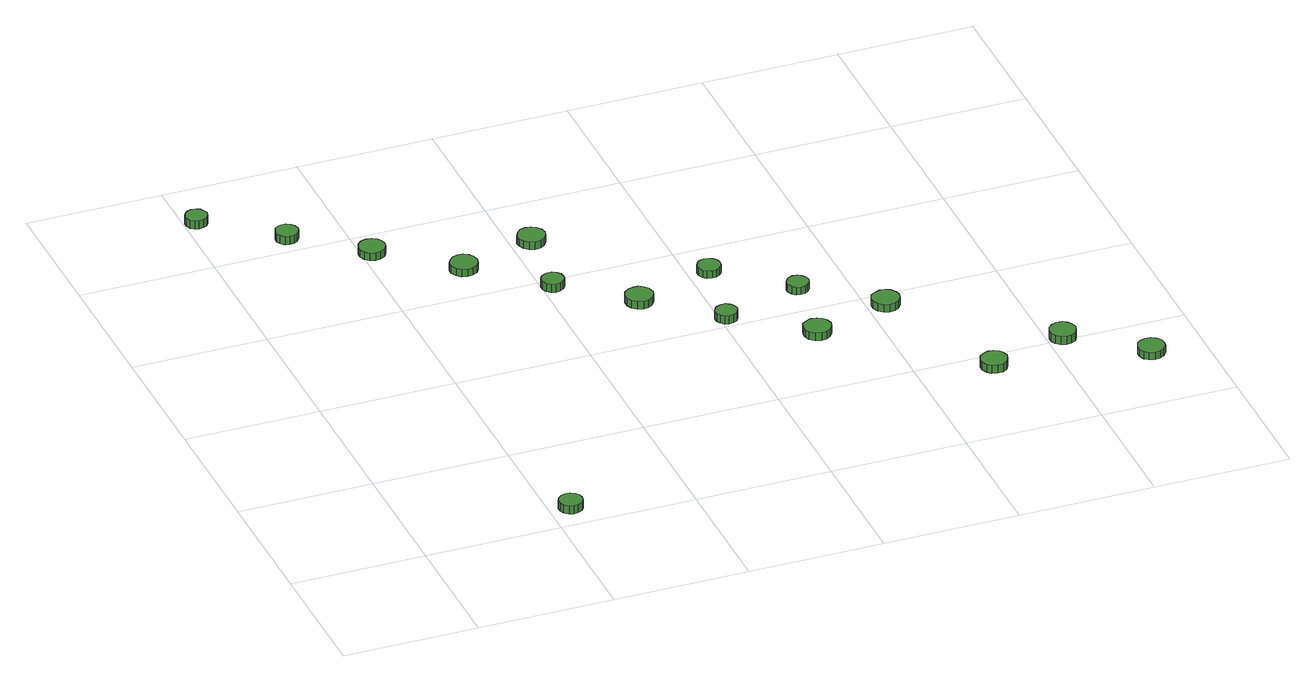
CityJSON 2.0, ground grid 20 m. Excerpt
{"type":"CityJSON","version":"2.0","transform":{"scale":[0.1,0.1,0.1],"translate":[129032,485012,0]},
"CityObjects":{
"tree1":{"type":"SolitaryVegetationObject","attributes":{"function":"something"},"geometry":[{"type":"MultiSurface","lod":"1","boundaries":[[[0,1,2,3,4,5,6,7,8,9,10,11,12,13,14]],[[15,16,17,18,19,20,21,22,23,24,25,26,27,28,29]],[[0,29,28,1]],[[1,28,27,2]],[[2,27,26,3]],[[3,26,25,4]],[[4,25,24,5]],[[5,24,23,6]],[[6,23,22,7]],[[7,22,21,8]],[[8,21,20,9]],[[9,20,19,10]],[[10,19,18,11]],[[11,18,17,12]],[[12,17,16,13]],[[13,16,15,14]],[[14,15,29,0]]]}]},
"tree2":{"type":"SolitaryVegetationObject","attributes":{"function":"something"},"geometry":[{"type":"MultiSurface","lod":"1","boundaries":[[[30,31,32,33,34,35,36,37,38,39,40,41,42,43,44]],[[45,46,47,48,49,50,51,52,53,54,55,56,57,58,59]],[[30,59,58,31]],[[31,58,57,32]],[[32,57,56,33]],[[33,56,55,34]],[[34,55,54,35]],[[35,54,53,36]],[[36,53,52,37]],[[37,52,51,38]],[[38,51,50,39]],[[39,50,49,40]],[[40,49,48,41]],[[41,48,47,42]],[[42,47,46,43]],[[43,46,45,44]],[[44,45,59,30]]]}]},
"tree3":{"type":"SolitaryVegetationObject","attributes":{"function":"something"},"geometry":[{"type":"MultiSurface","lod":"1","boundaries":[[[60,61,62,63,64,65,66,67,68,69,70,71,72,73,74]],[[75,76,77,78,79,80,81,82,83,84,85,86,87,88,89]],[[60,89,88,61]],[[61,88,87,62]],[[62,87,86,63]],[[63,86,85,64]],[[64,85,84,65]],[[65,84,83,66]],[[66,83,82,67]],[[67,82,81,68]],[[68,81,80,69]],[[69,80,79,70]],[[70,79,78,71]],[[71,78,77,72]],[[72,77,76,73]],[[73,76,75,74]],[[74,75,89,60]]]}]},
"tree4":{"type":"SolitaryVegetationObject","attributes":{"function":"something"},"geometry":[{"type":"MultiSurface","lod":"1","boundaries":[[[90,91,92,93,94,95,96,97,98,99,100,101,102,103,104]],[[105,106,107,108,109,110,111,112,113,114,115,116,117,118,119]],[[90,119,118,91]],[[91,118,117,92]],[[92,117,116,93]],[[93,116,115,94]],[[94,115,114,95]],[[95,114,113,96]],[[96,113,112,97]],[[97,112,111,98]],[[98,111,110,99]],[[99,110,109,100]],[[100,109,108,101]],[[101,108,107,102]],[[102,107,106,103]],[[103,106,105,104]],[[104,105,119,90]]]}]},
"tree5":{"type":"SolitaryVegetationObject","attributes":{"function":"something"},"geometry":[{"type":"MultiSurface","lod":"1","boundaries":[[[120,121,122,123,124,125,126,127,128,129,130,131,132,133,134]],[[135,136,137,138,139,140,141,142,143,144,145,146,147,148,149]],[[120,149,148,121]],[[121,148,147,122]],[[122,147,146,123]],[[123,146,145,124]],[[124,145,144,125]],[[125,144,143,126]],[[126,143,142,127]],[[127,142,141,128]],[[128,141,140,129]],[[129,140,139,130]],[[130,139,138,131]],[[131,138,137,132]],[[132,137,136,133]],[[133,136,135,134]],[[134,135,149,120]]]}]},
"tree6":{"type":"SolitaryVegetationObject","attributes":{"function":"something"},"geometry":[{"type":"MultiSurface","lod":"1","boundaries":[[[150,151,152,153,154,155,156,157,158,159,160,161,162,163,164]],[[165,166,167,168,169,170,171,172,173,174,175,176,177,178,179]],[[150,179,178,151]],[[151,178,177,152]],[[152,177,176,153]],[[153,176,175,154]],[[154,175,174,155]],[[155,174,173,156]],[[156,173,172,157]],[[157,172,171,158]],[[158,171,170,159]],[[159,170,169,160]],[[160,169,168,161]],[[161,168,167,162]],[[162,167,166,163]],[[163,166,165,164]],[[164,165,179,150]]]}]},
"tree7":{"type":"SolitaryVegetationObject","attributes":{"function":"something"},"geometry":[{"type":"MultiSurface","lod":"1","boundaries":[[[180,181,182,183,184,185,186,187,188,189,190,191,192,193,194]],[[195,196,197,198,199,200,201,202,203,204,205,206,207,208,209]],[[180,209,208,181]],[[181,208,207,182]],[[182,207,206,183]],[[183,206,205,184]],[[184,205,204,185]],[[185,204,203,186]],[[186,203,202,187]],[[187,202,201,188]],[[188,201,200,189]],[[189,200,199,190]],[[190,199,198,191]],[[191,198,197,192]],[[192,197,196,193]],[[193,196,195,194]],[[194,195,209,180]]]}]},
"tree8":{"type":"SolitaryVegetationObject","attributes":{"function":"something"},"geometry":[{"type":"MultiSurface","lod":"1","boundaries":[[[210,211,212,213,214,215,216,217,218,219,220,221,222,223,224]],[[225,226,227,228,229,230,231,232,233,234,235,236,237,238,239]],[[210,239,238,211]],[[211,238,237,212]],[[212,237,236,213]],[[213,236,235,214]],[[214,235,234,215]],[[215,234,233,216]],[[216,233,232,217]],[[217,232,231,218]],[[218,231,230,219]],[[219,230,229,220]],[[220,229,228,221]],[[221,228,227,222]],[[222,227,226,223]],[[223,226,225,224]],[[224,225,239,210]]]}]},
"tree9":{"type":"SolitaryVegetationObject","attributes":{"function":"something"},"geometry":[{"type":"MultiSurface","lod":"1","boundaries":[[[240,241,242,243,244,245,246,247,248,249,250,251,252,253,254]],[[255,256,257,258,259,260,261,262,263,264,265,266,267,268,269]],[[240,269,268,241]],[[241,268,267,242]],[[242,267,266,243]],[[243,266,265,244]],[[244,265,264,245]],[[245,264,263,246]],[[246,263,262,247]],[[247,262,261,248]],[[248,261,260,249]],[[249,260,259,250]],[[250,259,258,251]],[[251,258,257,252]],[[252,257,256,253]],[[253,256,255,254]],[[254,255,269,240]]]}]},
"tree10":{"type":"SolitaryVegetationObject","attributes":{"function":"something"},"geometry":[{"type":"MultiSurface","lod":"1","boundaries":[[[270,271,272,273,274,275,276,277,278,279,280,281,282,283,284]],[[285,286,287,288,289,290,291,292,293,294,295,296,297,298,299]],[[270,299,298,271]],[[271,298,297,272]],[[272,297,296,273]],[[273,296,295,274]],[[274,295,294,275]],[[275,294,293,276]],[[276,293,292,277]],[[277,292,291,278]],[[278,291,290,279]],[[279,290,289,280]],[[280,289,288,281]],[[281,288,287,282]],[[282,287,286,283]],[[283,286,285,284]],[[284,285,299,270]]]}]},
"tree11":{"type":"SolitaryVegetationObject","attributes":{"function":"something"},"geometry":[{"type":"MultiSurface","lod":"1","boundaries":[[[300,301,302,303,304,305,306,307,308,309,310,311,312,313,314]],[[315,316,317,318,319,320,321,322,323,324,325,326,327,328,329]],[[300,329,328,301]],[[301,328,327,302]],[[302,327,326,303]],[[303,326,325,304]],[[304,325,324,305]],[[305,324,323,306]],[[306,323,322,307]],[[307,322,321,308]],[[308,321,320,309]],[[309,320,319,310]],[[310,319,318,311]],[[311,318,317,312]],[[312,317,316,313]],[[313,316,315,314]],[[314,315,329,300]]]}]},
"tree12":{"type":"SolitaryVegetationObject","attributes":{"function":"something"},"geometry":[{"type":"MultiSurface","lod":"1","boundaries":[[[330,331,332,333,334,335,336,337,338,339,340,341,342,343,344]],[[345,346,347,348,349,350,351,352,353,354,355,356,357,358,359]],[[330,359,358,331]],[[331,358,357,332]],[[332,357,356,333]],[[333,356,355,334]],[[334,355,354,335]],[[335,354,353,336]],[[336,353,352,337]],[[337,352,351,338]],[[338,351,350,339]],[[339,350,349,340]],[[340,349,348,341]],[[341,348,347,342]],[[342,347,346,343]],[[343,346,345,344]],[[344,345,359,330]]]}]},
"tree13":{"type":"SolitaryVegetationObject","attributes":{"function":"something"},"geometry":[{"type":"MultiSurface","lod":"1","boundaries":[[[360,361,362,363,364,365,366,367,368,369,370,371,372,373,374]],[[375,376,377,378,379,380,381,382,383,384,385,386,387,388,389]],[[360,389,388,361]],[[361,388,387,362]],[[362,387,386,363]],[[363,386,385,364]],[[364,385,384,365]],[[365,384,383,366]],[[366,383,382,367]],[[367,382,381,368]],[[368,381,380,369]],[[369,380,379,370]],[[370,379,378,371]],[[371,378,377,372]],[[372,377,376,373]],[[373,376,375,374]],[[374,375,389,360]]]}]},
"tree14":{"type":"SolitaryVegetationObject","attributes":{"function":"something"},"geometry":[{"type":"MultiSurface","lod":"1","boundaries":[[[390,391,392,393,394,395,396,397,398,399,400,401,402,403,404]],[[405,406,407,408,409,410,411,412,413,414,415,416,417,418,419]],[[390,419,418,391]],[[391,418,417,392]],[[392,417,416,393]],[[393,416,415,394]],[[394,415,414,395]],[[395,414,413,396]],[[396,413,412,397]],[[397,412,411,398]],[[398,411,410,399]],[[399,410,409,400]],[[400,409,408,401]],[[401,408,407,402]],[[402,407,406,403]],[[403,406,405,404]],[[404,405,419,390]]]}]},
"tree15":{"type":"SolitaryVegetationObject","attributes":{"function":"something"},"geometry":[{"type":"MultiSurface","lod":"1","boundaries":[[[420,421,422,423,424,425,426,427,428,429,430,431,432,433,434]],[[435,436,437,438,439,440,441,442,443,444,445,446,447,448,449]],[[420,449,448,421]],[[421,448,447,422]],[[422,447,446,423]],[[423,446,445,424]],[[424,445,444,425]],[[425,444,443,426]],[[426,443,442,427]],[[427,442,441,428]],[[428,441,440,429]],[[429,440,439,430]],[[430,439,438,431]],[[431,438,437,432]],[[432,437,436,433]],[[433,436,435,434]],[[434,435,449,420]]]}]},
"tree16":{"type":"SolitaryVegetationObject","attributes":{"function":"something"},"geometry":[{"type":"MultiSurface","lod":"1","boundaries":[[[450,451,452,453,454,455,456,457,458,459,460,461,462,463,464]],[[465,466,467,468,469,470,471,472,473,474,475,476,477,478,479]],[[450,479,478,451]],[[451,478,477,452]],[[452,477,476,453]],[[453,476,475,454]],[[454,475,474,455]],[[455,474,473,456]],[[456,473,472,457]],[[457,472,471,458]],[[458,471,470,459]],[[459,470,469,460]],[[460,469,468,461]],[[461,468,467,462]],[[462,467,466,463]],[[463,466,465,464]],[[464,465,479,450]]]}]}
},
"vertices":[
[240,21,33],[239,28,33],[235,34,33],[228,38,33],[221,38,33],[215,36,33],[209,31,33],[206,25,33],[206,18,33],[209,11,33],[215,6,33],[221,4,33],[228,5,33],[235,9,33],[239,14,33],[239,14,20],[235,9,20],[228,5,20],[221,4,20],[215,6,20],[209,11,20],[206,18,20],[206,25,20],[209,31,20],[215,36,20],[221,38,20],[228,38,20],[235,34,20],[239,28,20],[240,21,20],
[35,916,18],[33,922,18],[29,928,18],[24,931,18],[17,932,18],[11,930,18],[6,925,18],[3,919,18],[3,912,18],[6,906,18],[11,902,18],[17,900,18],[24,901,18],[29,904,18],[33,909,18],[33,909,5],[29,904,5],[24,901,5],[17,900,5],[11,902,5],[6,906,5],[3,912,5],[3,919,5],[6,925,5],[11,930,5],[17,932,5],[24,931,5],[29,928,5],[33,922,5],[35,916,5],
[136,831,20],[134,838,20],[130,843,20],[124,847,20],[117,847,20],[111,845,20],[106,841,20],[103,834,20],[103,827,20],[106,821,20],[111,816,20],[117,814,20],[124,815,20],[130,818,20],[134,824,20],[134,824,7],[130,818,7],[124,815,7],[117,814,7],[111,816,7],[106,821,7],[103,827,7],[103,834,7],[106,841,7],[111,845,7],[117,847,7],[124,847,7],[130,843,7],[134,838,7],[136,831,7],
[232,748,22],[230,756,22],[226,762,22],[219,766,22],[211,767,22],[203,765,22],[197,759,22],[194,752,22],[194,744,22],[197,737,22],[203,731,22],[211,729,22],[219,730,22],[226,734,22],[230,740,22],[230,740,10],[226,734,10],[219,730,10],[211,729,10],[203,731,10],[197,737,10],[194,744,10],[194,752,10],[197,759,10],[203,765,10],[211,767,10],[219,766,10],[226,762,10],[230,756,10],[232,748,10],
[335,662,23],[333,670,23],[329,677,23],[321,681,23],[313,682,23],[305,679,23],[299,673,23],[295,666,23],[295,658,23],[299,650,23],[305,644,23],[313,642,23],[321,643,23],[329,647,23],[333,654,23],[333,654,11],[329,647,11],[321,643,11],[313,642,11],[305,644,11],[299,650,11],[295,658,11],[295,666,11],[299,673,11],[305,679,11],[313,682,11],[321,681,11],[329,677,11],[333,670,11],[335,662,11],
[428,573,26],[427,580,26],[423,585,26],[417,589,26],[410,589,26],[404,587,26],[399,583,26],[396,577,26],[396,570,26],[399,564,26],[404,559,26],[410,557,26],[417,558,26],[423,561,26],[427,567,26],[427,567,13],[423,561,13],[417,558,13],[410,557,13],[404,559,13],[399,564,13],[396,570,13],[396,577,13],[399,583,13],[404,587,13],[410,589,13],[417,589,13],[423,585,13],[427,580,13],[428,573,13],
[447,692,24],[445,700,24],[440,707,24],[433,711,24],[425,712,24],[417,710,24],[411,704,24],[407,696,24],[407,688,24],[411,680,24],[417,675,24],[425,672,24],[433,673,24],[440,677,24],[445,684,24],[445,684,12],[440,677,12],[433,673,12],[425,672,12],[417,675,12],[411,680,12],[407,688,12],[407,696,12],[411,704,12],[417,710,12],[425,712,12],[433,711,12],[440,707,12],[445,700,12],[447,692,12],
[528,490,27],[526,499,27],[521,505,27],[514,510,27],[506,510,27],[498,508,27],[491,502,27],[488,495,27],[488,486,27],[491,479,27],[498,473,27],[506,470,27],[514,471,27],[521,476,27],[526,482,27],[526,482,15],[521,476,15],[514,471,15],[506,470,15],[498,473,15],[491,479,15],[488,486,15],[488,495,15],[491,502,15],[498,508,15],[506,510,15],[514,510,15],[521,505,15],[526,499,15],[528,490,15],
[619,404,30],[617,411,30],[613,416,30],[608,420,30],[601,420,30],[595,418,30],[590,414,30],[587,408,30],[587,401,30],[590,395,30],[595,390,30],[601,388,30],[608,389,30],[613,392,30],[617,398,30],[617,398,17],[613,392,17],[608,389,17],[601,388,17],[595,390,17],[590,395,17],[587,401,17],[587,408,17],[590,414,17],[595,418,17],[601,420,17],[608,420,17],[613,416,17],[617,411,17],[619,404,17],
[640,523,29],[639,530,29],[635,536,29],[629,539,29],[622,540,29],[615,538,29],[610,533,29],[607,527,29],[607,520,29],[610,513,29],[615,509,29],[622,507,29],[629,507,29],[635,511,29],[639,516,29],[639,516,17],[635,511,17],[629,507,17],[622,507,17],[615,509,17],[610,513,17],[607,520,17],[607,527,17],[610,533,17],[615,538,17],[622,540,17],[629,539,17],[635,536,17],[639,530,17],[640,523,17],
[724,318,32],[722,326,32],[717,333,32],[710,337,32],[702,338,32],[694,335,32],[687,330,32],[684,322,32],[684,314,32],[687,306,32],[694,301,32],[702,298,32],[710,299,32],[717,303,32],[722,310,32],[722,310,20],[717,303,20],[710,299,20],[702,298,20],[694,301,20],[687,306,20],[684,314,20],[684,322,20],[687,330,20],[694,335,20],[702,338,20],[710,337,20],[717,333,20],[722,326,20],[724,318,20],
[737,436,31],[735,442,31],[731,448,31],[726,451,31],[719,452,31],[713,450,31],[708,445,31],[705,439,31],[705,433,31],[708,426,31],[713,422,31],[719,420,31],[726,421,31],[731,424,31],[735,429,31],[735,429,19],[731,424,19],[726,421,19],[719,420,19],[713,422,19],[708,426,19],[705,433,19],[705,439,19],[708,445,19],[713,450,19],[719,452,19],[726,451,19],[731,448,19],[735,442,19],[737,436,19],
[838,351,33],[836,359,33],[831,366,33],[824,370,33],[816,371,33],[808,368,33],[801,363,33],[798,355,33],[798,347,33],[801,339,33],[808,333,33],[816,331,33],[824,332,33],[831,336,33],[836,343,33],[836,343,21],[831,336,21],[824,332,21],[816,331,21],[808,333,21],[801,339,21],[798,347,21],[798,355,21],[801,363,21],[808,368,21],[816,371,21],[824,370,21],[831,366,21],[836,359,21],[838,351,21],
[917,146,36],[915,154,36],[911,160,36],[904,164,36],[896,165,36],[888,162,36],[882,157,36],[879,150,36],[879,142,36],[882,134,36],[888,129,36],[896,127,36],[904,127,36],[911,131,36],[915,138,36],[915,138,23],[911,131,23],[904,127,23],[896,127,23],[888,129,23],[882,134,23],[879,142,23],[879,150,23],[882,157,23],[888,162,23],[896,165,23],[904,164,23],[911,160,23],[915,154,23],[917,146,23],
[1031,177,38],[1029,185,38],[1025,192,38],[1018,196,38],[1010,197,38],[1002,194,38],[996,189,38],[993,181,38],[993,173,38],[996,166,38],[1002,161,38],[1010,158,38],[1018,159,38],[1025,163,38],[1029,170,38],[1029,170,25],[1025,163,25],[1018,159,25],[1010,158,25],[1002,161,25],[996,166,25],[993,173,25],[993,181,25],[996,189,25],[1002,194,25],[1010,197,25],[1018,196,25],[1025,192,25],[1029,185,25],[1031,177,25],
[1129,93,39],[1128,101,39],[1123,108,39],[1116,112,39],[1108,113,39],[1100,110,39],[1094,105,39],[1091,97,39],[1091,89,39],[1094,82,39],[1100,77,39],[1108,74,39],[1116,75,39],[1123,79,39],[1128,86,39],[1128,86,27],[1123,79,27],[1116,75,27],[1108,74,27],[1100,77,27],[1094,82,27],[1091,89,27],[1091,97,27],[1094,105,27],[1100,110,27],[1108,113,27],[1116,112,27],[1123,108,27],[1128,101,27],[1129,93,27]
]}
